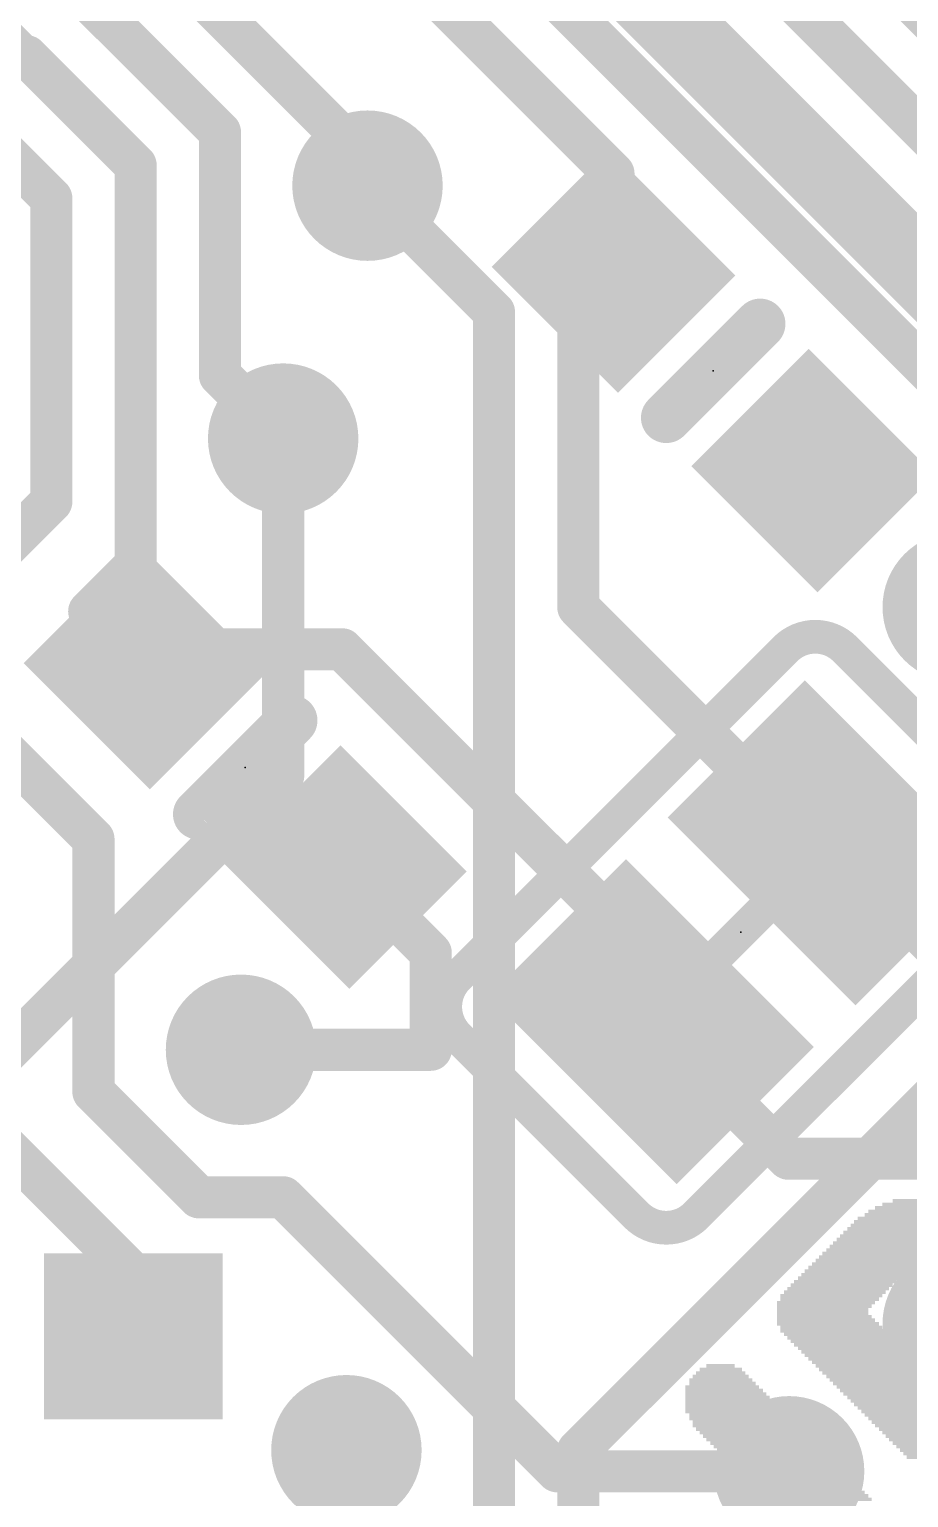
# Model space of a CAD drawing. Extents: x -3.3 to 68.7, y -0.1 to 53.5.
# Drawn here: x 46.48 to 51.77, y 18.89 to 27.74 of the extents above; entities that cross this region are included whole.
import ezdxf

# ---------------------------------------------------------------- set-up
doc = ezdxf.new("R2010")
doc.units = 0
for name, color, linetype in [('1', 12, 'CONTINUOUS'), ('16', 5, 'CONTINUOUS'), ('18', 3, 'CONTINUOUS'), ('200', 4, 'CONTINUOUS'), ('21', 40, 'CONTINUOUS'), ('23', 53, 'CONTINUOUS')]:
    doc.layers.add(name, color=color, linetype=linetype)

# ---------------------------------------------------------------- blocks, each defined once
blk = doc.blocks.new('RECT')
blk.add_solid([(-0.5, -0.5), (0.5, -0.5), (-0.5, 0.5), (0.5, 0.5)])
blk = doc.blocks.new('ROUNDV')
at = {"const_width": 0.5}
blk.add_lwpolyline([(0, -0.25, 1), (0, 0.25, 1), (0, -0.25)], format="xyb", dxfattribs=at)

msp = doc.modelspace()

# ---------------------------------------------------------------- linework, layer by layer
at = {"layer": '1', "const_width": 0.254}
for points in [[(49.2895, 30.405), (56.7075, 22.987)], [(48.9359, 30.0515), (57.1434, 21.844)], [(48.5824, 29.6979), (57.15, 21.1303)], [(48.2288, 29.3444), (56.642, 20.9312)], [(47.8752, 28.9908), (49.9958, 26.8703)], [(47.1681, 28.2837), (48.387, 27.0648)], [(46.8146, 27.9302), (47.625, 27.1197)], [(47.117, 26.9206), (46.461, 27.5766)], [(46.1075, 27.223), (46.609, 26.7215)], [(47.625, 27.1197), (47.625, 25.654)], [(48.387, 27.0648), (48.387, 26.67)], [(47.117, 26.9206), (47.117, 24.511)], [(49.9958, 26.8703), (49.9958, 26.2822)], [(48.514, 26.797), (48.387, 26.67)], [(46.609, 26.7215), (46.609, 24.892)], [(49.9958, 26.2822), (49.784, 26.0705)], [(49.784, 26.0705), (49.784, 24.257)], [(48.006, 25.273), (47.625, 25.654)], [(46.609, 24.892), (46.101, 24.384)], [(47.117, 24.511), (46.8376, 24.2316)], [(47.1764, 23.8928), (46.8376, 24.2316)], [(51.2041, 22.8369), (49.784, 24.257)], [(47.1764, 23.8928), (47.2865, 24.003)], [(48.3613, 24.003), (47.2865, 24.003)], [(50.224, 22.1403), (48.3613, 24.003)], [(46.863, 22.86), (46.101, 23.622)], [(46.863, 22.86), (46.863, 21.336)], [(51.3016, 22.8369), (51.2041, 22.8369)], [(52.4215, 21.717), (51.3016, 22.8369)], [(48.3784, 22.6908), (48.895, 22.1742)], [(48.895, 22.1742), (48.895, 21.59)], [(50.224, 21.7593), (50.224, 22.1403)], [(50.224, 21.7593), (51.0497, 20.9336)], [(48.895, 21.59), (47.752, 21.59)], [(47.1034, 20.2382), (45.8532, 21.4884)], [(47.498, 20.701), (46.863, 21.336)], [(54.3988, 20.9336), (51.0497, 20.9336)], [(48.006, 20.701), (47.498, 20.701)], [(49.657, 19.05), (48.006, 20.701)], [(47.1034, 20.2382), (47.1034, 19.8628)], [(51.054, 19.05), (49.657, 19.05)]]:
    msp.add_lwpolyline(points, dxfattribs=at)
at = {"layer": '1', "const_width": 0.127}
for points in [[(46.5059, 27.6215, 1), (46.4161, 27.5317)], [(47.6885, 27.1197, 1), (47.5615, 27.1197)], [(47.5801, 27.0748, 1), (47.6699, 27.1646)], [(48.4505, 27.0648, 1), (48.3235, 27.0648)], [(48.3421, 27.0199, 1), (48.4319, 27.1097)], [(47.1805, 26.9206, 1), (47.0535, 26.9206)], [(47.0721, 26.8757, 1), (47.1619, 26.9655)], [(50.0593, 26.8703, 1), (49.9323, 26.8703)], [(48.5589, 26.7521, 1), (48.4691, 26.8419)], [(49.9509, 26.8254, 1), (50.0407, 26.9152)], [(46.6725, 26.7215, 1), (46.5455, 26.7215)], [(46.5641, 26.6766, 1), (46.6539, 26.7664)], [(48.3421, 26.7149, 1), (48.4319, 26.6251)], [(48.3235, 26.67, 1), (48.4505, 26.67)], [(50.0407, 26.2373, 1), (49.9509, 26.3271)], [(49.9323, 26.2822, 1), (50.0593, 26.2822)], [(49.8475, 26.0705, 1), (49.7205, 26.0705)], [(49.7391, 26.1154, 1), (49.8289, 26.0256)], [(47.6699, 25.6989, 1), (47.5801, 25.6091)], [(47.5615, 25.654, 1), (47.6885, 25.654)], [(47.9611, 25.2281, 1), (48.0509, 25.3179)], [(46.5455, 24.892, 1), (46.6725, 24.892)], [(46.6539, 24.8471, 1), (46.5641, 24.9369)], [(47.1619, 24.4661, 1), (47.0721, 24.5559)], [(47.0535, 24.511, 1), (47.1805, 24.511)], [(46.8825, 24.2765, 1), (46.7927, 24.1867)], [(46.7927, 24.2765, 1), (46.8825, 24.1867)], [(49.8289, 24.3019, 1), (49.7391, 24.2121)], [(49.7205, 24.257, 1), (49.8475, 24.257)], [(47.2865, 24.0665, 1), (47.2865, 23.9395)], [(47.3314, 23.9581, 1), (47.2416, 24.0479)], [(48.4062, 24.0479, 1), (48.3164, 23.9581)], [(48.3613, 23.9395, 1), (48.3613, 24.0665)], [(47.1315, 23.9377, 1), (47.2213, 23.8479)], [(47.1315, 23.8479, 1), (47.2213, 23.9377)], [(46.9265, 22.86, 1), (46.7995, 22.86)], [(46.8181, 22.8151, 1), (46.9079, 22.9049)], [(51.2041, 22.9004, 1), (51.2041, 22.7734)], [(51.1592, 22.792, 1), (51.249, 22.8818)], [(51.3465, 22.8818, 1), (51.2567, 22.792)], [(51.3016, 22.7734, 1), (51.3016, 22.9004)], [(48.4233, 22.7357, 1), (48.3335, 22.6459)], [(48.9585, 22.1742, 1), (48.8315, 22.1742)], [(48.8501, 22.1293, 1), (48.9399, 22.2191)], [(50.2875, 22.1403, 1), (50.1605, 22.1403)], [(50.1791, 22.0954, 1), (50.2689, 22.1852)], [(50.2689, 21.8042, 1), (50.1791, 21.7144)], [(50.1605, 21.7593, 1), (50.2875, 21.7593)], [(47.752, 21.6535, 1), (47.752, 21.5265)], [(48.895, 21.5265, 1), (48.895, 21.6535)], [(48.8315, 21.59, 1), (48.9585, 21.59)], [(46.9079, 21.3809, 1), (46.8181, 21.2911)], [(46.7995, 21.336, 1), (46.9265, 21.336)], [(51.0497, 20.9971, 1), (51.0497, 20.8701)], [(51.0048, 20.8887, 1), (51.0946, 20.9785)], [(47.498, 20.7645, 1), (47.498, 20.6375)], [(47.4531, 20.6561, 1), (47.5429, 20.7459)], [(48.0509, 20.7459, 1), (47.9611, 20.6561)], [(48.006, 20.6375, 1), (48.006, 20.7645)], [(47.1669, 20.2382, 1), (47.0399, 20.2382)], [(47.0585, 20.1933, 1), (47.1483, 20.2831)], [(47.0399, 19.8628, 1), (47.1669, 19.8628)], [(49.657, 19.1135, 1), (49.657, 18.9865)], [(49.6121, 19.0051, 1), (49.7019, 19.0949)], [(51.054, 18.9865, 1), (51.054, 19.1135)]]:
    msp.add_lwpolyline(points, format="xyb", dxfattribs=at)
at = {"layer": '16', "const_width": 0.254}
for points in [[(49.276, 28.702), (53.2638, 24.7142)], [(49.276, 26.035), (48.514, 26.797)], [(49.276, 26.035), (49.276, 18.288)], [(48.006, 25.273), (48.006, 23.241)], [(48.006, 23.241), (37.592, 12.827)], [(52.324, 21.717), (49.784, 19.177)], [(49.784, 19.177), (49.784, 14.732)], [(51.054, 19.05), (51.054, 18.542)]]:
    msp.add_lwpolyline(points, dxfattribs=at)
at = {"layer": '16', "const_width": 0.127}
for points in [[(48.5589, 26.8419, 1), (48.4691, 26.7521)], [(49.3395, 26.035, 1), (49.2125, 26.035)], [(49.2311, 25.9901, 1), (49.3209, 26.0799)], [(48.0695, 25.273, 1), (47.9425, 25.273)], [(48.0509, 23.1961, 1), (47.9611, 23.2859)], [(47.9425, 23.241, 1), (48.0695, 23.241)], [(49.8475, 19.177, 1), (49.7205, 19.177)], [(49.7391, 19.2219, 1), (49.8289, 19.1321)], [(51.1175, 19.05, 1), (50.9905, 19.05)]]:
    msp.add_lwpolyline(points, format="xyb", dxfattribs=at)
at = {"layer": '21'}
for points, const_width in [([(50.314, 25.3984), (50.8796, 25.964)], 0.3048), ([(49.0566, 22.0287), (51.0322, 24.0044)], 0.2032), ([(51.3914, 24.0044), (52.469, 22.9267)], 0.2032), ([(48.0602, 23.5746), (47.4946, 23.009)], 0.3048), ([(52.469, 22.5675), (50.4934, 20.5919)], 0.2032), ([(49.0566, 21.6695), (50.1342, 20.5919)], 0.2032)]:
    msp.add_lwpolyline(points, dxfattribs=dict(at, const_width=const_width))
for points, const_width in [([(50.9335, 25.9102, 1), (50.8258, 26.0179)], 0.1524), ([(50.2601, 25.4522, 1), (50.3678, 25.3445)], 0.1524), ([(51.3914, 24.0044, 0.4142), (51.0322, 24.0044)], 0.2032), ([(50.9963, 24.0403, 1), (51.0681, 23.9684)], 0.1016), ([(51.0681, 23.9684, 1), (50.9963, 24.0403)], 0.1016), ([(51.4273, 24.0403, 1), (51.3555, 23.9684)], 0.1016), ([(51.3555, 23.9684, 1), (51.4273, 24.0403)], 0.1016), ([(48.1141, 23.5208, 1), (48.0064, 23.6285)], 0.1524), ([(47.4407, 23.0628, 1), (47.5484, 22.9551)], 0.1524), ([(49.0566, 22.0287, 0.4142), (49.0566, 21.6695)], 0.2032), ([(49.0925, 21.9928, 1), (49.0206, 22.0646)], 0.1016), ([(49.0206, 22.0646, 1), (49.0925, 21.9928)], 0.1016), ([(49.0925, 21.7054, 1), (49.0206, 21.6336)], 0.1016), ([(49.0206, 21.6336, 1), (49.0925, 21.7054)], 0.1016), ([(50.1342, 20.5919, 0.4142), (50.4934, 20.5919)], 0.2032), ([(50.1701, 20.6278, 1), (50.0983, 20.5559)], 0.1016), ([(50.0983, 20.5559, 1), (50.1701, 20.6278)], 0.1016), ([(50.4575, 20.6278, 1), (50.5293, 20.5559)], 0.1016), ([(50.5293, 20.5559, 1), (50.4575, 20.6278)], 0.1016)]:
    msp.add_lwpolyline(points, format="xyb", dxfattribs=dict(at, const_width=const_width))
at = {"layer": '23'}
for p in [(50.5968, 25.6812), (47.7774, 23.2918), (50.7628, 22.2981)]:
    msp.add_point(p, dxfattribs=at)

# ---------------------------------------------------------------- block references
at = {"layer": '1'}
for p, xscale, yscale, rotation in [((46.8146, 27.9302), 0.7, 0.22, 135), ((46.461, 27.5766), 0.7, 0.22, 135), ((51.3016, 22.8369), 1.1684, 1.6002, 225), ((50.224, 21.7593), 1.1684, 1.6002, 225), ((50.7628, 22.2981), 0.635, 0.2032, 45)]:
    msp.add_blockref('RECT', p, dxfattribs=dict(at, xscale=xscale, yscale=yscale, rotation=rotation))
at = {"layer": '1', "xscale": 1.075}
for p, rotation in [((49.9958, 26.2822), 135), ((51.1978, 25.0802), 135), ((47.1764, 23.8928), 315), ((48.3784, 22.6908), 315), ((47.1034, 19.8628), 180)]:
    msp.add_blockref('RECT', p, dxfattribs=dict(at, rotation=rotation))
at = {"layer": '18', "xscale": 0.9064, "yscale": 0.9064}
for p in [(48.514, 26.797), (48.514, 26.797), (48.006, 25.273), (48.006, 25.273), (52.07, 24.257), (52.07, 24.257), (47.752, 21.59), (47.752, 21.59), (52.07, 19.939), (52.07, 19.939), (48.387, 19.177), (48.387, 19.177), (51.054, 19.05), (51.054, 19.05)]:
    msp.add_blockref('ROUNDV', p, dxfattribs=at)
at = {"layer": '200'}
for p, xscale, yscale in [((51.8478, 20.6163), 0.6325, 0.0211), ((51.8478, 20.6375), 0.5512, 0.0213), ((51.8478, 20.6587), 0.4648, 0.0211), ((51.8592, 20.6798), 0.3607, 0.0211), ((51.8478, 20.5317), 0.8458, 0.0211), ((51.8478, 20.5528), 0.8052, 0.0211), ((51.8478, 20.574), 0.7595, 0.0213), ((51.8579, 20.5952), 0.6985, 0.0211), ((51.849, 20.447), 1.016, 0.0213), ((51.8478, 20.4682), 0.9728, 0.0211), ((51.8478, 20.4893), 0.9322, 0.0211), ((51.849, 20.5105), 0.889, 0.0213), ((51.816, 20.3412), 1.1633, 0.0211), ((51.8262, 20.3623), 1.143, 0.0211), ((51.8274, 20.3835), 1.0998, 0.0213), ((51.8376, 20.4047), 1.0795, 0.0211), ((51.8376, 20.4258), 1.0389, 0.0211), ((51.4871, 20.2565), 0.6782, 0.0213), ((51.7957, 20.2777), 1.2497, 0.0211), ((51.8058, 20.2988), 1.2294, 0.0211), ((51.8173, 20.32), 1.2065, 0.0213), ((51.3715, 20.1718), 0.6147, 0.0211), ((51.3918, 20.193), 0.6147, 0.0213), ((51.4147, 20.2142), 0.6147, 0.0211), ((51.4452, 20.2353), 0.635, 0.0211), ((51.2978, 20.0872), 0.5944, 0.0211), ((51.308, 20.1083), 0.6147, 0.0211), ((51.3296, 20.1295), 0.6121, 0.0213), ((51.3499, 20.1507), 0.6121, 0.0211), ((51.2559, 20.0237), 0.5512, 0.0211), ((51.2559, 20.0025), 0.5512, 0.0213), ((51.2763, 20.066), 0.5918, 0.0213), ((51.2661, 20.0448), 0.5715, 0.0211), ((51.2661, 19.9813), 0.5715, 0.0211), ((51.2763, 19.9602), 0.5918, 0.0211), ((51.2877, 19.939), 0.6147, 0.0213), ((51.308, 19.9178), 0.6147, 0.0211), ((51.3182, 19.8967), 0.635, 0.0211), ((51.3398, 19.8755), 0.6325, 0.0213), ((51.3613, 19.8543), 0.635, 0.0211), ((51.3817, 19.8332), 0.635, 0.0211), ((51.4032, 19.812), 0.6375, 0.0213), ((51.4248, 19.7908), 0.635, 0.0211), ((51.4452, 19.7697), 0.635, 0.0211), ((52.1018, 19.7485), 1.9075, 0.0213), ((52.1132, 19.7273), 1.8847, 0.0211), ((50.6412, 19.6427), 0.2972, 0.0211), ((50.6425, 19.6638), 0.254, 0.0211), ((50.6412, 19.685), 0.1702, 0.0213), ((52.1233, 19.7062), 1.8644, 0.0211), ((52.1348, 19.685), 1.8415, 0.0213), ((52.1449, 19.6638), 1.8212, 0.0211), ((52.1551, 19.6427), 1.8009, 0.0211), ((50.6514, 19.558), 0.4445, 0.0213), ((50.6425, 19.6003), 0.381, 0.0211), ((50.6527, 19.5792), 0.4013, 0.0211), ((50.6412, 19.6215), 0.3378, 0.0213), ((52.1665, 19.6215), 1.778, 0.0213), ((52.1767, 19.6003), 1.7577, 0.0211), ((51.7525, 19.5792), 0.8687, 0.0211), ((51.7525, 19.558), 0.823, 0.0213), ((50.6628, 19.5368), 0.4674, 0.0211), ((50.673, 19.5157), 0.4877, 0.0211), ((50.6946, 19.4733), 0.5309, 0.0211), ((50.6832, 19.4945), 0.508, 0.0213), ((51.7525, 19.5368), 0.7823, 0.0211), ((51.7525, 19.5157), 0.7417, 0.0211), ((51.7538, 19.4945), 0.6985, 0.0213), ((51.7525, 19.4733), 0.6553, 0.0211), ((50.7149, 19.431), 0.5715, 0.0213), ((50.7263, 19.4098), 0.5944, 0.0211), ((50.7048, 19.4522), 0.5512, 0.0211), ((50.7479, 19.3887), 0.5918, 0.0211), ((50.7581, 19.3675), 0.6121, 0.0213), ((51.7627, 19.4522), 0.635, 0.0211), ((51.7855, 19.431), 0.635, 0.0213), ((51.8058, 19.4098), 0.635, 0.0211), ((51.8262, 19.3887), 0.635, 0.0211), ((51.8478, 19.3675), 0.6325, 0.0213), ((50.7784, 19.3463), 0.6121, 0.0211), ((50.7898, 19.3252), 0.635, 0.0211), ((50.8102, 19.304), 0.635, 0.0213), ((50.8317, 19.2828), 0.6325, 0.0211), ((51.8693, 19.3463), 0.635, 0.0211), ((51.8897, 19.3252), 0.635, 0.0211), ((51.9113, 19.304), 0.6325, 0.0213), ((51.9328, 19.2828), 0.635, 0.0211), ((50.8533, 19.2617), 0.635, 0.0211), ((50.8737, 19.2405), 0.635, 0.0213), ((50.8965, 19.2193), 0.635, 0.0211), ((50.9168, 19.1982), 0.635, 0.0211), ((51.9532, 19.2617), 0.635, 0.0211), ((51.9748, 19.2405), 0.6375, 0.0213), ((51.9963, 19.2193), 0.635, 0.0211), ((52.0167, 19.1982), 0.635, 0.0211), ((50.9372, 19.177), 0.635, 0.0213), ((50.96, 19.1558), 0.635, 0.0211), ((50.9803, 19.1347), 0.635, 0.0211), ((51.0007, 19.1135), 0.635, 0.0213), ((52.0395, 19.177), 0.635, 0.0213), ((52.0497, 19.1558), 0.6147, 0.0211), ((52.07, 19.1347), 0.6147, 0.0211), ((51.0235, 19.0923), 0.635, 0.0211), ((51.0438, 19.0712), 0.635, 0.0211), ((51.0642, 19.05), 0.635, 0.0213), ((51.087, 19.0288), 0.635, 0.0211), ((51.1073, 19.0077), 0.635, 0.0211), ((51.1277, 18.9865), 0.635, 0.0213), ((51.1505, 18.9653), 0.635, 0.0211), ((51.1708, 18.9442), 0.635, 0.0211), ((49.8373, 18.8807), 0.127, 0.0211), ((51.1912, 18.923), 0.635, 0.0213), ((51.214, 18.9018), 0.635, 0.0211), ((51.2343, 18.8807), 0.635, 0.0211)]:
    msp.add_blockref('RECT', p, dxfattribs=dict(at, xscale=xscale, yscale=yscale))

doc.saveas('drawing.dxf')
